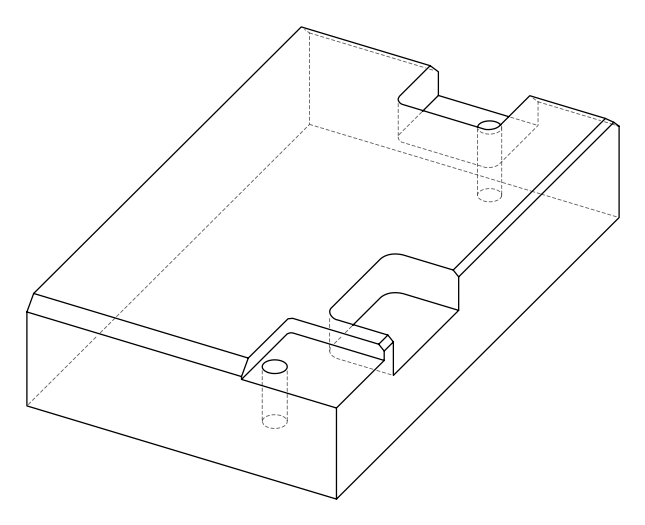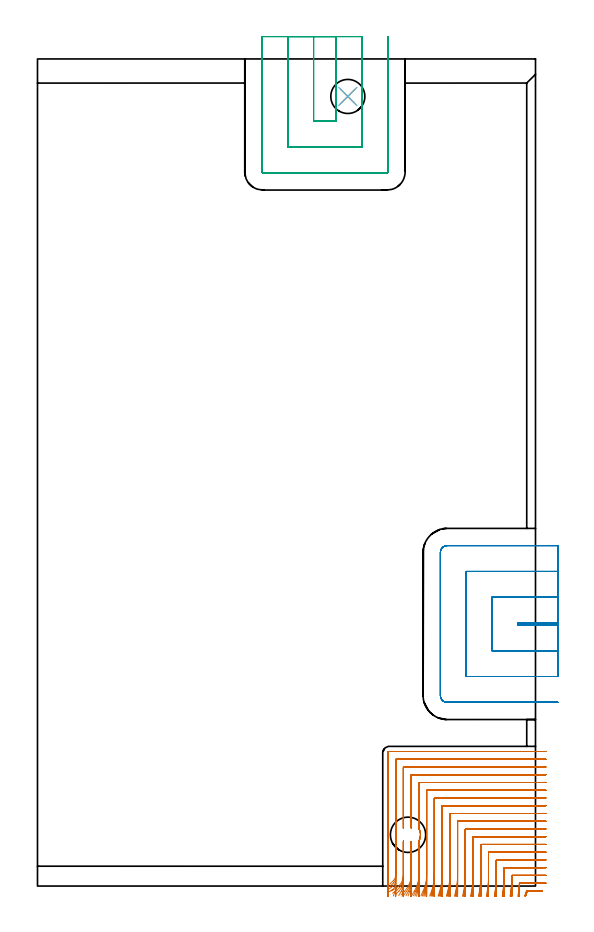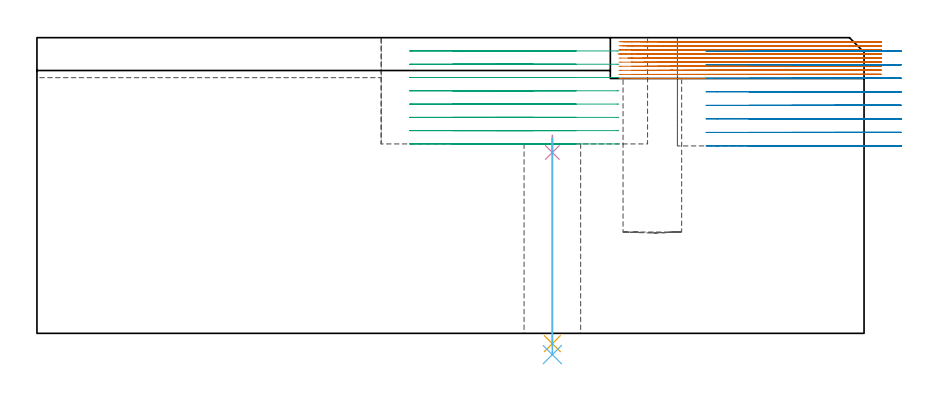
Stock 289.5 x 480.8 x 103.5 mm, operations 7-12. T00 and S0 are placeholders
(PLAN: 12 operations, 6 tool changes, 87.8 min)
(1 INDEXABLE_INSERT_DRILL_BLIND_HOLE_FROM_SOLID | STEP1POCKET | NXT0302_012 | 0.23 min | 22455 mm3)
(2 AREA_MILL | FG_CHAMFER_SURFACE | UGT0205_001 | 5.13 min | 12494 mm3)
(3 AREA_MILL_1 | FG_CHAMFER_SURFACE_1 | UGT0205_001 | 0.43 min | 291 mm3)
(4 AREA_MILL_2 | FG_CHAMFER_SURFACE_2 | UGT0205_001 | 3.3 min | 8119 mm3)
(5 AREA_MILL_3 | FG_CHAMFER_SURFACE_3 | UGT0205_001 | 8.2 min | 13692 mm3)
(6 AREA_MILL_4 | FG_CHAMFER_SURFACE_4 | UGT0205_001 | 4.37 min | 3432 mm3)
(7 MILL_CORNER_NOTCH_RECTANGULAR | CORNER_NOTCH_RECTANGULAR | UGT0201_124 | Follow Part, ap 1.5, ae 75% | 40.54 min | 97883 mm3)
(8 MILL_SLOT | SLOT_PARTIAL_RECTANGULAR | UGT0201_094 | Follow Part, ap 5, ae 75% | 13.61 min | 271771 mm3)
(9 MILL_SLOT_1 | SLOT_PARTIAL_RECTANGULAR_1 | UGT0201_094 | Follow Part, ap 5, ae 75% | 11.32 min | 261042 mm3)
(10 SPOT_DRILL | STEP1HOLE | NXT0321_9005460120000 | 0.06 min | 162 mm3)
(11 DRILL_THROUGH_HOLE_INTO_CENTER | STEP1HOLE | NXT0301_087 | 0.3 min | 6815 mm3)
(12 DRILL_TO_ENLARGE_THROUGH_HOLE | STEP1HOLE | UGT0301_264 | 0.31 min | 13416 mm3)
(TOOL NXT0302_012 | Index. Insert Drill 20.5mm [880-D2050L25-03] | D20.5 PA176 FL62 Z2)
(TOOL UGT0205_001 | Chamfer Mill 20 x 3 x 45 deg. | D20 FL50 Z2)
(TOOL UGT0201_124 | Carbide End Mill 6.0 | D6 FL15 Z4)
(TOOL UGT0201_094 | End mill 20 mm | D20 FL38 Z4)
(TOOL NXT0321_9005460120000 | NC Spot Drill, 142deg, 12mm, Carbide, Uncoated | D12 PA142 FL30 Z2)
(TOOL NXT0301_087 | Carbide Drill 11.6mm [860.1-1160-058A1-MM 2214] | D11.6 PA140 FL72 Z2)
(TOOL UGT0301_264 | Twist Drill 19.8 mm | D19.8 PA118 FL140 Z2)
(OP 7 MILL_CORNER_NOTCH_RECTANGULAR)
G17 G21 G94 G90
T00 M6
G54
G17 G0 G90 X293.577 Y-2.8 S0 M3
G43 Z113.5 H0
Z102.07
G94 G1 X290.577 F250.
X284.438
G3 X284.161 Y-3. R0.3
G1 X283.161 Y-5.829
G0 Z113.5
X295.5 Y1.732
Z102.07
G1 X292.5 Y1.704
G2 X291.765 Y1.7 R76.5 F500.
G1 X280.332
G3 X280.038 Y1.425 R0.3
G2 X279.621 Y-3. R76.5
G1 X279.253 Y-5.977 F250.
G0 Z113.5
X295.5 Y6.234
Z102.07
G1 X292.5 Y6.204
G2 X291.765 Y6.2 R72. F500.
G1 X275.993
G3 X275.698 Y5.907 R0.3
G2 X275.084 Y-3. R72.
G1 X274.693 Y-5.974 F250.
G0 Z113.5
X295.5 Y10.737
Z102.07
G1 X292.5 Y10.704
G2 X291.765 Y10.7 R67.5 F500.
G1 X271.495
G3 X271.2 Y10.405 R0.3
G1 Y6.395
G2 X270.543 Y-3. R67.5
G1 X270.126 Y-5.971 F250.
G0 Z113.5
X295.5 Y15.239
Z102.07
G1 X292.5 Y15.204
G2 X291.765 Y15.2 R63. F500.
G1 X266.995
G3 X266.7 Y14.905 R0.3
G1 Y6.395
G2 X265.996 Y-3. R63.
G1 X265.548 Y-5.966 F250.
G0 Z113.5
X295.5 Y19.742
Z102.07
G1 X292.5 Y19.705
G2 X291.765 Y19.7 R58.5 F500.
G1 X262.496
G3 X262.2 Y19.404 R0.3
G1 Y6.395
G2 X261.441 Y-3. R58.5
G1 X260.959 Y-5.961 F250.
G0 Z113.5
X295.5 Y24.246
Z102.07
G1 X292.5 Y24.205
G2 X291.765 Y24.2 R54. F500.
G1 X257.996
G3 X257.7 Y23.904 R0.3
G1 Y6.395
G2 X256.877 Y-3. R54.
G1 X256.355 Y-5.954 F250.
G0 Z113.5
X295.5 Y28.75
Z102.07
G1 X292.5 Y28.705
G2 X291.765 Y28.7 R49.5 F500.
G1 X253.496
G3 X253.2 Y28.404 R0.3
G1 Y6.395
G2 X252.3 Y-3. R49.5
G1 X251.731 Y-5.945 F250.
G0 Z113.5
X295.5 Y33.255
Z102.07
G1 X292.5 Y33.206
G2 X291.765 Y33.2 R45. F500.
G1 X248.996
G3 X248.7 Y32.904 R0.3
G1 Y6.395
G2 X247.708 Y-3. R45.
G1 X247.082 Y-5.934 F250.
G0 Z113.5
X295.5 Y37.761
Z102.07
G1 X292.5 Y37.707
G2 X291.765 Y37.7 R40.5 F500.
G1 X244.496
G3 X244.2 Y37.404 R0.3
G1 Y6.395
G2 X243.095 Y-3. R40.5
G1 X242.399 Y-5.918 F250.
G0 Z113.5
X295.499 Y42.269
Z102.07
G1 X292.5 Y42.208
G2 X291.765 Y42.2 R36. F500.
G1 X239.996
G3 X239.7 Y41.904 R0.3
G1 Y6.395
G2 X238.453 Y-3. R36.
G1 X237.67 Y-5.896 F250.
G0 Z113.5
X295.499 Y46.779
Z102.07
G1 X292.5 Y46.709
G2 X291.765 Y46.7 R31.5 F500.
G1 X235.497
G3 X235.2 Y46.403 R0.3
G1 Y6.395
G2 X233.766 Y-3. R31.5
G1 X232.872 Y-5.863 F250.
G0 Z113.5
X295.499 Y51.292
Z102.07
G1 X292.5 Y51.21
G2 X291.765 Y51.2 R27. F500.
G1 X230.997
G3 X230.7 Y50.903 R0.3
G1 Y6.395
G2 X229.013 Y-3. R27.
G1 X227.969 Y-5.813 F250.
G0 Z113.5
X295.498 Y55.81
Z102.07
G1 X292.5 Y55.712
G2 X291.765 Y55.7 R22.5 F500.
G1 X226.497
G3 X226.2 Y55.403 R0.3
G1 Y6.395
G2 X224.145 Y-3. R22.5
G1 X222.892 Y-5.726 F250.
G0 Z113.5
X295.497 Y60.338
Z102.07
G1 X292.5 Y60.215
G2 X291.765 Y60.2 R18. F500.
G1 X221.997
G3 X221.7 Y59.903 R0.3
G1 Y33.376
X221.828 Y33.147
X222.162 Y32.409
G2 X222.531 Y28.514 R7.267
X222.092 Y27.018 R7.267
G1 X221.736 Y26.279
X221.7 Y26.217
Y6.395
G2 X219.054 Y-3. R18.
G1 X217.488 Y-5.559 F250.
G0 Z113.5
X295.496 Y64.883
Z102.07
G1 X292.5 Y64.72
G2 X291.765 Y64.7 R13.5 F500.
G1 X217.497
G3 X217.2 Y64.403 R0.3
G1 Y36.816
Y33.816 F250.
G0 Z113.5
X295.49 Y69.475
Z102.07
G1 X292.5 Y69.23
G2 X291.765 Y69.2 R9. F500.
G1 X212.997
G3 X212.7 Y68.903 R0.3
G1 Y36.525
Y33.525 F250.
G0 Z113.5
X295.5 Y73.76
Z102.07
G1 X292.5
G2 X291.765 Y73.7 R4.5 F500.
G1 X208.497
G3 X208.2 Y73.403 R0.3
G1 Y30.564
Y27.564 F250.
G0 Z113.5
X217.2 Y25.779
Z102.07
G1 Y22.779
Y6.395 F500.
G2 X213.395 Y-3. R13.5
G1 X211.307 Y-5.154 F250.
G0 Z113.5
X212.7 Y26.079
Z102.07
G1 Y23.079
Y6.395 F500.
G2 X208.084 Y-1.466 R9.
G1 X205.464 Y-2.927 F250.
G0 Z113.5
X208.2 Y30.515
Z102.07
G1 Y29.015
Y6.395 F500.
G2 X206.926 Y3.257 R4.5
G1 X204.834 Y1.106 F250.
G0 Z113.5
X294.765 Y78.2
Z102.07
G1 X291.765
X204.4 F500.
G3 X203.7 Y77.5 R0.7
G1 Y6.395
Y3.395 F250.
G0 Z113.5
X293.577 Y-2.8
Z100.64
G1 X290.577
X284.594
G3 X284.316 Y-3. R0.3
G1 X283.317 Y-5.829
G0 Z113.5
X295.5 Y1.701
Z100.64
G1 X292.5 Y1.7
X284.594 F500.
X280.412
G3 X280.118 Y1.419 R0.3
G2 X279.785 Y-3. R76.5
G1 X279.472 Y-5.984 F250.
G0 Z113.5
X295.5 Y6.201
Z100.64
G1 X292.5 Y6.2
X280.412 F500.
X275.995
G3 X275.7 Y5.905 R0.3
G1 Y4.962
G2 X275.258 Y-3. R72.
G1 X274.927 Y-5.982 F250.
G0 Z113.5
X295.5 Y10.701
Z100.64
G1 X292.5 Y10.7
X275.995 F500.
X271.495
G3 X271.2 Y10.405 R0.3
G1 Y4.962
G2 X270.729 Y-3. R67.5
G1 X270.375 Y-5.979 F250.
G0 Z113.5
X295.5 Y15.201
Z100.64
G1 X292.5 Y15.2
X271.495 F500.
X266.995
G3 X266.7 Y14.905 R0.3
G1 Y4.962
G2 X266.195 Y-3. R63.
G1 X265.816 Y-5.976 F250.
G0 Z113.5
X295.5 Y19.702
Z100.64
G1 X292.5 Y19.7
X266.995 F500.
X262.496
G3 X262.2 Y19.404 R0.3
G1 Y4.962
G2 X261.656 Y-3. R58.5
G1 X261.247 Y-5.972 F250.
G0 Z113.5
X295.5 Y24.202
Z100.64
G1 X292.5 Y24.2
X262.496 F500.
X257.996
G3 X257.7 Y23.904 R0.3
G1 Y4.962
G2 X257.11 Y-3. R54.
G1 X256.668 Y-5.967 F250.
G0 Z113.5
X295.5 Y28.702
Z100.64
G1 X292.5 Y28.7
X257.996 F500.
X253.496
G3 X253.2 Y28.404 R0.3
G1 Y4.962
G2 X252.556 Y-3. R49.5
G1 X252.073 Y-5.961 F250.
G0 Z113.5
X295.5 Y33.202
Z100.64
G1 X292.5 Y33.2
X253.496 F500.
X248.996
G3 X248.7 Y32.904 R0.3
G1 Y4.962
G2 X247.99 Y-3. R45.
G1 X247.459 Y-5.953 F250.
G0 Z113.5
X295.5 Y37.702
Z100.64
G1 X292.5 Y37.7
X248.996 F500.
X244.496
G3 X244.2 Y37.404 R0.3
G1 Y4.962
G2 X243.41 Y-3. R40.5
G1 X242.82 Y-5.941 F250.
G0 Z113.5
X295.5 Y42.202
Z100.64
G1 X292.5 Y42.2
X244.496 F500.
X239.996
G3 X239.7 Y41.904 R0.3
G1 Y4.962
G2 X238.809 Y-3. R36.
G1 X238.145 Y-5.926 F250.
G0 Z113.5
X295.5 Y46.703
Z100.64
G1 X292.5 Y46.7
X239.996 F500.
X235.496
G3 X235.2 Y46.404 R0.3
G1 Y4.962
G2 X234.177 Y-3. R31.5
G1 X233.419 Y-5.903 F250.
G0 Z113.5
X295.5 Y51.203
Z100.64
G1 X292.5 Y51.2
X235.496 F500.
X230.997
G3 X230.7 Y50.903 R0.3
G1 Y4.962
G2 X229.499 Y-3. R27.
G1 X228.615 Y-5.867 F250.
G0 Z113.5
X295.5 Y55.704
Z100.64
G1 X292.5 Y55.7
X230.997 F500.
X226.497
G3 X226.2 Y55.403 R0.3
G1 Y4.962
G2 X224.744 Y-3. R22.5
G1 X223.683 Y-5.806 F250.
G0 Z113.5
X295.5 Y60.205
Z100.64
G1 X292.5 Y60.2
X226.497 F500.
X221.997
G3 X221.7 Y59.903 R0.3
G1 Y33.376
X221.828 Y33.147
X222.162 Y32.409
G2 X222.092 Y27.018 R7.267
G1 X221.736 Y26.279
X221.7 Y26.217
Y4.962
G2 X219.843 Y-3. R18.
G1 X218.516 Y-5.691 F250.
G0 Z113.5
X295.5 Y64.707
Z100.64
G1 X292.5 Y64.7
X221.997 F500.
X217.497
G3 X217.2 Y64.403 R0.3
G1 Y36.816
Y33.816 F250.
G0 Z113.5
X295.5 Y69.21
Z100.64
G1 X292.5 Y69.2
X217.497 F500.
X212.997
G3 X212.7 Y68.903 R0.3
G1 Y36.525
Y33.525 F250.
G0 Z113.5
X295.5 Y73.72
Z100.64
G1 X292.5 Y73.7
X212.997 F500.
X208.497
G3 X208.2 Y73.403 R0.3
G1 Y30.564
Y27.564 F250.
G0 Z113.5
X217.2 Y25.779
Z100.64
G1 Y22.779
Y4.962 F500.
G2 X214.602 Y-3. R13.5
G1 X212.833 Y-5.423 F250.
G0 Z113.5
X212.7 Y26.079
Z100.64
G1 Y23.079
Y4.962 F500.
G2 X208.855 Y-2.416 R9.
G1 X206.396 Y-4.134 F250.
G0 Z113.5
X208.2 Y30.515
Z100.64
G1 Y29.015
Y4.962 F500.
G2 X206.921 Y1.819 R4.5
G1 X204.826 Y-0.328 F250.
G0 Z113.5
X295.47 Y78.2
Z100.64
G1 X292.47
X204.4 F500.
G3 X203.7 Y77.5 R0.7
G1 Y4.962
Y1.962 F250.
G0 Z113.5
X293.577 Y-2.8
Z99.21
G1 X290.577
X284.739
G3 X284.461 Y-3. R0.3
G1 X283.462 Y-5.829
G0 Z113.5
X295.5 Y1.7
Z99.21
G1 X292.5
X280.47 F500.
G3 X280.176 Y1.413 R0.3
G2 X279.937 Y-3. R76.5
G1 X279.688 Y-5.99 F250.
G0 Z113.5
X295.5 Y6.2
Z99.21
G1 X292.5
X275.995 F500.
G3 X275.7 Y5.905 R0.3
G1 Y3.343
G2 X275.42 Y-3. R72.
G1 X275.156 Y-5.988 F250.
G0 Z113.5
X295.5 Y10.7
Z99.21
G1 X292.5
X271.495 F500.
G3 X271.2 Y10.405 R0.3
G1 Y3.343
G2 X270.901 Y-3. R67.5
G1 X270.619 Y-5.987 F250.
G0 Z113.5
X295.5 Y15.2
Z99.21
G1 X292.5
X266.995 F500.
G3 X266.7 Y14.905 R0.3
G1 Y3.343
G2 X266.38 Y-3. R63.
G1 X266.078 Y-5.985 F250.
G0 Z113.5
X295.5 Y19.7
Z99.21
G1 X292.5
X262.496 F500.
G3 X262.2 Y19.404 R0.3
G1 Y3.343
G2 X261.855 Y-3. R58.5
G1 X261.53 Y-5.982 F250.
G0 Z113.5
X295.5 Y24.2
Z99.21
G1 X292.5
X257.996 F500.
G3 X257.7 Y23.904 R0.3
G1 Y3.343
G2 X257.326 Y-3. R54.
G1 X256.974 Y-5.979 F250.
G0 Z113.5
X295.5 Y28.7
Z99.21
G1 X292.5
X253.496 F500.
G3 X253.2 Y28.404 R0.3
G1 Y3.343
G2 X252.792 Y-3. R49.5
G1 X252.407 Y-5.975 F250.
G0 Z113.5
X295.5 Y33.2
Z99.21
G1 X292.5
X248.996 F500.
G3 X248.7 Y32.904 R0.3
G1 Y3.343
G2 X248.251 Y-3. R45.
G1 X247.828 Y-5.97 F250.
G0 Z113.5
X295.5 Y37.7
Z99.21
G1 X292.5
X244.496 F500.
G3 X244.2 Y37.404 R0.3
G1 Y3.343
G2 X243.7 Y-3. R40.5
G1 X243.23 Y-5.963 F250.
G0 Z113.5
X295.5 Y42.2
Z99.21
G1 X292.5
X239.996 F500.
G3 X239.7 Y41.904 R0.3
G1 Y3.343
G2 X239.137 Y-3. R36.
G1 X238.608 Y-5.953 F250.
G0 Z113.5
X295.5 Y46.7
Z99.21
G1 X292.5
X235.497 F500.
G3 X235.2 Y46.403 R0.3
G1 Y3.343
G2 X234.555 Y-3. R31.5
G1 X233.951 Y-5.939 F250.
G0 Z113.5
X295.5 Y51.2
Z99.21
G1 X292.5
X230.997 F500.
G3 X230.7 Y50.903 R0.3
G1 Y3.343
G2 X229.944 Y-3. R27.
G1 X229.24 Y-5.916 F250.
G0 Z113.5
X295.5 Y55.7
Z99.21
G1 X292.5
X226.497 F500.
G3 X226.2 Y55.403 R0.3
G1 Y3.343
G2 X225.287 Y-3. R22.5
G1 X224.442 Y-5.878 F250.
G0 Z113.5
X295.5 Y60.2
Z99.21
G1 X292.5
X221.997 F500.
G3 X221.7 Y59.903 R0.3
G1 Y33.376
X221.828 Y33.147
X222.162 Y32.409
G2 X222.092 Y27.018 R7.267
G1 X221.736 Y26.279
X221.7 Y26.217
Y3.343
G2 X220.545 Y-3. R18.
G1 X219.488 Y-5.808 F250.
G0 Z113.5
X295.5 Y64.7
Z99.21
G1 X292.5
X217.497 F500.
G3 X217.2 Y64.403 R0.3
G1 Y36.816
Y33.816 F250.
G0 Z113.5
X295.5 Y69.2
Z99.21
G1 X292.5
X212.997 F500.
G3 X212.7 Y68.903 R0.3
G1 Y36.525
Y33.525 F250.
G0 Z113.5
X295.5 Y73.7
Z99.21
G1 X292.5
X208.497 F500.
G3 X208.2 Y73.403 R0.3
G1 Y30.564
Y27.564 F250.
G0 Z113.5
X217.2 Y25.779
Z99.21
G1 Y22.779
Y3.343 F500.
G2 X215.617 Y-3. R13.5
G1 X214.207 Y-5.648 F250.
G0 Z113.5
X212.7 Y26.079
Z99.21
G1 Y23.079
Y3.343 F500.
G2 X210.085 Y-3. R9.
G1 X207.97 Y-5.128 F250.
G0 Z113.5
X208.2 Y30.515
Z99.21
G1 Y29.015
Y3.343 F500.
G2 X206.28 Y-0.344 R4.5
G1 X203.821 Y-2.064 F250.
G0 Z113.5
X295.5 Y78.2
Z99.21
G1 X292.5
X204.4 F500.
G3 X203.7 Y77.5 R0.7
G1 Y3.343
Y0.343 F250.
G0 Z113.5
X293.577 Y-2.8
Z97.78
G1 X290.577
X284.863
G3 X284.585 Y-3. R0.3
G1 X283.586 Y-5.829
G0 Z113.5
X295.5 Y1.7
Z97.78
G1 X292.5
X280.495 F500.
G3 X280.2 Y1.406 R0.3
G2 X280.066 Y-3. R76.5
G1 X279.888 Y-5.995 F250.
G0 Z113.5
X295.5 Y6.2
Z97.78
G1 X292.5
X275.995 F500.
G3 X275.7 Y5.905 R0.3
G1 Y1.532
G2 X275.557 Y-3. R72.
G1 X275.368 Y-5.994 F250.
G0 Z113.5
X295.5 Y10.7
Z97.78
G1 X292.5
X271.495 F500.
G3 X271.2 Y10.405 R0.3
G1 Y1.532
G2 X271.048 Y-3. R67.5
G1 X270.846 Y-5.993 F250.
G0 Z113.5
X295.5 Y15.2
Z97.78
G1 X292.5
X266.995 F500.
G3 X266.7 Y14.905 R0.3
G1 Y1.532
G2 X266.537 Y-3. R63.
G1 X266.321 Y-5.992 F250.
G0 Z113.5
X295.5 Y19.7
Z97.78
G1 X292.5
X262.496 F500.
G3 X262.2 Y19.404 R0.3
G1 Y1.532
G2 X262.024 Y-3. R58.5
G1 X261.792 Y-5.991 F250.
G0 Z113.5
X295.5 Y24.2
Z97.78
G1 X292.5
X257.996 F500.
G3 X257.7 Y23.904 R0.3
G1 Y1.532
G2 X257.51 Y-3. R54.
G1 X257.258 Y-5.989 F250.
G0 Z113.5
X295.5 Y28.7
Z97.78
G1 X292.5
X253.496 F500.
G3 X253.2 Y28.404 R0.3
G1 Y1.532
G2 X252.992 Y-3. R49.5
G1 X252.717 Y-5.987 F250.
G0 Z113.5
X295.5 Y33.2
Z97.78
G1 X292.5
X248.996 F500.
G3 X248.7 Y32.904 R0.3
G1 Y1.532
G2 X248.471 Y-3. R45.
G1 X248.169 Y-5.985 F250.
G0 Z113.5
X295.5 Y37.7
Z97.78
G1 X292.5
X244.496 F500.
G3 X244.2 Y37.404 R0.3
G1 Y1.532
G2 X243.946 Y-3. R40.5
G1 X243.61 Y-5.981 F250.
G0 Z113.5
X295.5 Y42.2
Z97.78
G1 X292.5
X239.996 F500.
G3 X239.7 Y41.904 R0.3
G1 Y1.532
G2 X239.414 Y-3. R36.
G1 X239.036 Y-5.976 F250.
G0 Z113.5
X295.5 Y46.7
Z97.78
G1 X292.5
X235.496 F500.
G3 X235.2 Y46.404 R0.3
G1 Y1.532
G2 X234.872 Y-3. R31.5
G1 X234.441 Y-5.969 F250.
G0 Z113.5
X295.5 Y51.2
Z97.78
G1 X292.5
X230.997 F500.
G3 X230.7 Y50.903 R0.3
G1 Y1.532
G2 X230.317 Y-3. R27.
G1 X229.813 Y-5.957 F250.
G0 Z113.5
X295.5 Y55.7
Z97.78
G1 X292.5
X226.497 F500.
G3 X226.2 Y55.403 R0.3
G1 Y1.532
G2 X225.739 Y-3. R22.5
G1 X225.135 Y-5.939 F250.
G0 Z113.5
X295.5 Y60.2
Z97.78
G1 X292.5
X221.997 F500.
G3 X221.7 Y59.903 R0.3
G1 Y33.376
X221.828 Y33.147
X222.162 Y32.409
G2 X222.092 Y27.018 R7.267
G1 X221.736 Y26.279
X221.7 Y26.217
Y1.532
G2 X221.12 Y-3. R18.
G1 X220.365 Y-5.903 F250.
G0 Z113.5
X295.5 Y64.7
Z97.78
G1 X292.5
X217.497 F500.
G3 X217.2 Y64.403 R0.3
G1 Y36.816
Y33.816 F250.
G0 Z113.5
X295.5 Y69.2
Z97.78
G1 X292.5
X212.997 F500.
G3 X212.7 Y68.903 R0.3
G1 Y36.525
Y33.525 F250.
G0 Z113.5
X295.5 Y73.7
Z97.78
G1 X292.5
X208.497 F500.
G3 X208.2 Y73.403 R0.3
G1 Y30.564
Y27.564 F250.
G0 Z113.5
X217.2 Y25.779
Z97.78
G1 Y22.779
Y1.532 F500.
G2 X216.417 Y-3. R13.5
G1 X215.41 Y-5.826 F250.
G0 Z113.5
X212.7 Y26.079
Z97.78
G1 Y23.079
Y1.532 F500.
G2 X211.476 Y-3. R9.
G1 X209.965 Y-5.592 F250.
G0 Z113.5
X208.2 Y30.515
Z97.78
G1 Y29.015
Y1.532 F500.
G2 X205.96 Y-2.36 R4.5
G1 X203.365 Y-3.866 F250.
G0 Z113.5
X295.5 Y78.2
Z97.78
G1 X292.5
X204.4 F500.
G3 X203.7 Y77.5 R0.7
G1 Y1.532
Y-1.468 F250.
G0 Z113.5
X293.577 Y-2.8
Z96.35
G1 X290.577
X284.977
G3 X284.699 Y-3. R0.3
G1 X283.7 Y-5.829
G0 Z113.5
X295.5 Y1.7
Z96.35
G1 X292.5
X280.495 F500.
G3 X280.2 Y1.405 R0.3
G1 Y-1.398
G2 X280.183 Y-3. R76.5
G1 X280.12 Y-5.999 F250.
G0 Z113.5
X295.5 Y6.2
Z96.35
G1 X292.5
X275.995 F500.
G3 X275.7 Y5.905 R0.3
G1 Y-1.398
G2 X275.682 Y-3. R72.
G1 X275.615 Y-5.999 F250.
G0 Z113.5
X295.5 Y10.7
Z96.35
G1 X292.5
X271.495 F500.
G3 X271.2 Y10.405 R0.3
G1 Y-1.398
G2 X271.181 Y-3. R67.5
G1 X271.11 Y-5.999 F250.
G0 Z113.5
X295.5 Y15.2
Z96.35
G1 X292.5
X266.995 F500.
G3 X266.7 Y14.905 R0.3
G1 Y-1.398
G2 X266.68 Y-3. R63.
G1 X266.603 Y-5.999 F250.
G0 Z113.5
X295.5 Y19.7
Z96.35
G1 X292.5
X262.496 F500.
G3 X262.2 Y19.404 R0.3
G1 Y-1.398
G2 X262.178 Y-3. R58.5
G1 X262.096 Y-5.999 F250.
G0 Z113.5
X295.5 Y24.2
Z96.35
G1 X292.5
X257.996 F500.
G3 X257.7 Y23.904 R0.3
G1 Y-1.398
G2 X257.676 Y-3. R54.
G1 X257.587 Y-5.999 F250.
G0 Z113.5
X295.5 Y28.7
Z96.35
G1 X292.5
X253.496 F500.
G3 X253.2 Y28.404 R0.3
G1 Y-1.398
G2 X253.174 Y-3. R49.5
G1 X253.077 Y-5.998 F250.
G0 Z113.5
X295.5 Y33.2
Z96.35
G1 X292.5
X248.996 F500.
G3 X248.7 Y32.904 R0.3
G1 Y-1.398
G2 X248.671 Y-3. R45.
G1 X248.565 Y-5.998 F250.
G0 Z113.5
X295.5 Y37.7
Z96.35
G1 X292.5
X244.496 F500.
G3 X244.2 Y37.404 R0.3
G1 Y-1.398
G2 X244.168 Y-3. R40.5
G1 X244.05 Y-5.998 F250.
G0 Z113.5
X295.5 Y42.2
Z96.35
G1 X292.5
X239.996 F500.
G3 X239.7 Y41.904 R0.3
G1 Y-1.398
G2 X239.664 Y-3. R36.
G1 X239.531 Y-5.997 F250.
G0 Z113.5
X295.5 Y46.7
Z96.35
G1 X292.5
X235.496 F500.
G3 X235.2 Y46.404 R0.3
G1 Y-1.398
G2 X235.159 Y-3. R31.5
G1 X235.007 Y-5.996 F250.
G0 Z113.5
X295.5 Y51.2
Z96.35
G1 X292.5
X230.997 F500.
G3 X230.7 Y50.903 R0.3
G1 Y-1.398
G2 X230.652 Y-3. R27.
G1 X230.474 Y-5.995 F250.
G0 Z113.5
X295.5 Y55.7
Z96.35
G1 X292.5
X226.497 F500.
G3 X226.2 Y55.403 R0.3
G1 Y-1.398
G2 X226.143 Y-3. R22.5
G1 X225.929 Y-5.992 F250.
G0 Z113.5
X295.5 Y60.2
Z96.35
G1 X292.5
X221.997 F500.
G3 X221.7 Y59.903 R0.3
G1 Y33.376
X221.828 Y33.147
X222.162 Y32.409
G2 X222.092 Y27.018 R7.267
G1 X221.736 Y26.279
X221.7 Y26.217
Y-1.398
G2 X221.629 Y-3. R18.
G1 X221.361 Y-5.988 F250.
G0 Z113.5
X295.5 Y64.7
Z96.35
G1 X292.5
X217.497 F500.
G3 X217.2 Y64.403 R0.3
G1 Y36.816
Y33.816 F250.
G0 Z113.5
X295.5 Y69.2
Z96.35
G1 X292.5
X212.997 F500.
G3 X212.7 Y68.903 R0.3
G1 Y36.525
Y33.525 F250.
G0 Z113.5
X295.5 Y73.7
Z96.35
G1 X292.5
X208.497 F500.
G3 X208.2 Y73.403 R0.3
G1 Y30.564
Y27.564 F250.
G0 Z113.5
X217.2 Y25.779
Z96.35
G1 Y22.779
Y-1.398 F500.
G2 X217.105 Y-3. R13.5
G1 X216.748 Y-5.979 F250.
G0 Z113.5
X212.7 Y26.079
Z96.35
G1 Y23.079
Y-1.398 F500.
G2 X212.556 Y-3. R9.
G1 X212.022 Y-5.952 F250.
G0 Z113.5
X208.2 Y30.515
Z96.35
G1 Y29.015
Y-1.398 F500.
G2 X207.905 Y-3. R4.5
G1 X206.837 Y-5.803 F250.
G0 Z113.5
X295.5 Y78.2
Z96.35
G1 X292.5
X204.4 F500.
G3 X203.7 Y77.5 R0.7
G1 Y-1.398
Y-4.398 F250.
G0 Z113.5
X293.577 Y-2.8
Z94.92
G1 X290.577
X284.994
G3 X284.716 Y-3. R0.3
G1 X283.717 Y-5.829
G0 Z113.5
X295.5 Y1.7
Z94.92
G1 X292.5
X280.495 F500.
G3 X280.2 Y1.405 R0.3
G1 Y-2.741
Y-3.
X280.189 Y-6. F250.
G0 Z113.5
X295.5 Y6.2
Z94.92
G1 X292.5
X275.995 F500.
G3 X275.7 Y5.905 R0.3
G1 Y-2.741
Y-3.
X275.689 Y-6. F250.
G0 Z113.5
X295.5 Y10.7
Z94.92
G1 X292.5
X271.495 F500.
G3 X271.2 Y10.405 R0.3
G1 Y-2.741
Y-3.
X271.188 Y-6. F250.
G0 Z113.5
X295.5 Y15.2
Z94.92
G1 X292.5
X266.995 F500.
G3 X266.7 Y14.905 R0.3
G1 Y-2.741
X266.699 Y-3.
X266.687 Y-6. F250.
G0 Z113.5
X295.5 Y19.7
Z94.92
G1 X292.5
X262.496 F500.
G3 X262.2 Y19.404 R0.3
G1 Y-2.741
X262.199 Y-3.
X262.186 Y-6. F250.
G0 Z113.5
X295.5 Y24.2
Z94.92
G1 X292.5
X257.996 F500.
G3 X257.7 Y23.904 R0.3
G1 Y-2.741
X257.699 Y-3.
X257.685 Y-6. F250.
G0 Z113.5
X295.5 Y28.7
Z94.92
G1 X292.5
X253.496 F500.
G3 X253.2 Y28.404 R0.3
G1 Y-2.741
X253.199 Y-3.
X253.184 Y-6. F250.
G0 Z113.5
X295.5 Y33.2
Z94.92
G1 X292.5
X248.996 F500.
G3 X248.7 Y32.904 R0.3
G1 Y-2.741
X248.699 Y-3.
X248.682 Y-6. F250.
G0 Z113.5
X295.5 Y37.7
Z94.92
G1 X292.5
X244.496 F500.
G3 X244.2 Y37.404 R0.3
G1 Y-2.741
X244.199 Y-3.
X244.18 Y-6. F250.
G0 Z113.5
X295.5 Y42.2
Z94.92
G1 X292.5
X239.996 F500.
G3 X239.7 Y41.904 R0.3
G1 Y-2.741
X239.699 Y-3.
X239.677 Y-6. F250.
G0 Z113.5
X295.5 Y46.7
Z94.92
G1 X292.5
X235.497 F500.
G3 X235.2 Y46.403 R0.3
G1 Y-2.741
G2 X235.199 Y-3. R31.5
G1 X235.174 Y-6. F250.
G0 Z113.5
X295.5 Y51.2
Z94.92
G1 X292.5
X230.997 F500.
G3 X230.7 Y50.903 R0.3
G1 Y-2.741
G2 X230.699 Y-3. R27.
G1 X230.67 Y-6. F250.
G0 Z113.5
X295.5 Y55.7
Z94.92
G1 X292.5
X226.497 F500.
G3 X226.2 Y55.403 R0.3
G1 Y-2.741
G2 X226.199 Y-3. R22.5
G1 X226.164 Y-6. F250.
G0 Z113.5
X295.5 Y60.2
Z94.92
G1 X292.5
X221.997 F500.
G3 X221.7 Y59.903 R0.3
G1 Y33.376
X221.828 Y33.147
X222.162 Y32.409
G2 X222.092 Y27.018 R7.267
G1 X221.736 Y26.279
X221.7 Y26.217
Y-2.741
G2 X221.698 Y-3. R18.
G1 X221.655 Y-6. F250.
G0 Z113.5
X295.5 Y64.7
Z94.92
G1 X292.5
X217.497 F500.
G3 X217.2 Y64.403 R0.3
G1 Y36.816
Y33.816 F250.
G0 Z113.5
X295.5 Y69.2
Z94.92
G1 X292.5
X212.997 F500.
G3 X212.7 Y68.903 R0.3
G1 Y36.522
Y33.522 F250.
G0 Z113.5
X295.5 Y73.7
Z94.92
G1 X292.5
X208.497 F500.
G3 X208.2 Y73.403 R0.3
G1 Y30.564
Y27.564 F250.
G0 Z113.5
X217.2 Y25.779
Z94.92
G1 Y22.779
Y-2.741 F500.
G2 X217.198 Y-3. R13.5
G1 X217.14 Y-5.999 F250.
G0 Z113.5
X212.7 Y26.079
Z94.92
G1 Y23.079
Y-2.741 F500.
G2 X212.696 Y-3. R9.
G1 X212.61 Y-5.999 F250.
G0 Z113.5
X208.2 Y30.515
Z94.92
G1 Y29.015
Y-2.741 F500.
G2 X208.193 Y-3. R4.5
G1 X208.02 Y-5.995 F250.
G0 Z113.5
X295.5 Y78.2
Z94.92
G1 X292.5
X204.4 F500.
G3 X203.7 Y77.5 R0.7
G1 Y-2.741
Y-5.741 F250.
G0 Z113.5
X293.577 Y-2.8
Z93.49
G1 X290.577
X284.995
G3 X284.717 Y-3. R0.3
G1 X283.718 Y-5.829
G0 Z113.5
X295.5 Y1.7
Z93.49
G1 X292.5
X280.495 F500.
G3 X280.2 Y1.405 R0.3
G1 Y-3.
Y-6. F250.
G0 Z113.5
X295.5 Y6.2
Z93.49
G1 X292.5
X275.995 F500.
G3 X275.7 Y5.905 R0.3
G1 Y-3.
Y-6. F250.
G0 Z113.5
X295.5 Y10.7
Z93.49
G1 X292.5
X271.495 F500.
G3 X271.2 Y10.405 R0.3
G1 Y-3.
Y-6. F250.
G0 Z113.5
X295.5 Y15.2
Z93.49
G1 X292.5
X266.995 F500.
G3 X266.7 Y14.905 R0.3
G1 Y-3.
Y-6. F250.
G0 Z113.5
X295.5 Y19.7
Z93.49
G1 X292.5
X262.496 F500.
G3 X262.2 Y19.404 R0.3
G1 Y-3.
Y-6. F250.
G0 Z113.5
X295.5 Y24.2
Z93.49
G1 X292.5
X257.996 F500.
G3 X257.7 Y23.904 R0.3
G1 Y-3.
Y-6. F250.
G0 Z113.5
X295.5 Y28.7
Z93.49
G1 X292.5
X253.496 F500.
G3 X253.2 Y28.404 R0.3
G1 Y-3.
Y-6. F250.
G0 Z113.5
X295.5 Y33.2
Z93.49
G1 X292.5
X248.996 F500.
G3 X248.7 Y32.904 R0.3
G1 Y-3.
Y-6. F250.
G0 Z113.5
X295.5 Y37.7
Z93.49
G1 X292.5
X244.496 F500.
G3 X244.2 Y37.404 R0.3
G1 Y-3.
Y-6. F250.
G0 Z113.5
X295.5 Y42.2
Z93.49
G1 X292.5
X239.996 F500.
G3 X239.7 Y41.904 R0.3
G1 Y-3.
Y-6. F250.
G0 Z113.5
X295.5 Y46.7
Z93.49
G1 X292.5
X235.496 F500.
G3 X235.2 Y46.404 R0.3
G1 Y-3.
Y-6. F250.
G0 Z113.5
X295.5 Y51.2
Z93.49
G1 X292.5
X230.997 F500.
G3 X230.7 Y50.903 R0.3
G1 Y-3.
Y-6. F250.
G0 Z113.5
X295.5 Y55.7
Z93.49
G1 X292.5
X226.497 F500.
G3 X226.2 Y55.403 R0.3
G1 Y-3.
Y-6. F250.
G0 Z113.5
X295.5 Y60.2
Z93.49
G1 X292.5
X221.997 F500.
G3 X221.7 Y59.903 R0.3
G1 Y33.376
X221.828 Y33.147
X222.162 Y32.409
G2 X222.533 Y31.08 R7.271
X222.5 Y28.354 R7.267
G1 X222.327 Y27.671
X222.274 Y27.506
X222.092 Y27.018
X221.736 Y26.279
X221.7 Y26.217
Y-3.
Y-6. F250.
G0 Z113.5
X295.5 Y64.7
Z93.49
G1 X292.5
X217.497 F500.
G3 X217.2 Y64.403 R0.3
G1 Y36.816
Y33.816 F250.
G0 Z113.5
X295.5 Y69.2
Z93.49
G1 X292.5
X212.997 F500.
G3 X212.7 Y68.903 R0.3
G1 Y36.522
Y33.522 F250.
G0 Z113.5
X295.5 Y73.7
Z93.49
G1 X292.5
X208.497 F500.
G3 X208.2 Y73.403 R0.3
G1 Y30.564
Y27.564 F250.
G0 Z113.5
X217.2 Y25.779
Z93.49
G1 Y22.779
Y-3. F500.
Y-6. F250.
G0 Z113.5
X212.7 Y26.079
Z93.49
G1 Y23.079
Y-3. F500.
Y-6. F250.
G0 Z113.5
X208.2 Y30.515
Z93.49
G1 Y29.015
Y-3. F500.
Y-6. F250.
G0 Z113.5
X295.5 Y78.2
Z93.49
G1 X292.5
X204.4 F500.
G3 X203.7 Y77.5 R0.7
G1 Y-3.
Y-6. F250.
G0 Z113.5
X293.577 Y-2.8
Z92.06
G1 X290.577
X284.995
G3 X284.717 Y-3. R0.3
G1 X283.718 Y-5.829
G0 Z113.5
X295.5 Y1.7
Z92.06
G1 X292.5
X280.495 F500.
G3 X280.2 Y1.405 R0.3
G1 Y-3.
Y-6. F250.
G0 Z113.5
X295.5 Y6.2
Z92.06
G1 X292.5
X275.995 F500.
G3 X275.7 Y5.905 R0.3
G1 Y-3.
Y-6. F250.
G0 Z113.5
X295.5 Y10.7
Z92.06
G1 X292.5
X271.495 F500.
G3 X271.2 Y10.405 R0.3
G1 Y-3.
Y-6. F250.
G0 Z113.5
X295.5 Y15.2
Z92.06
G1 X292.5
X266.995 F500.
G3 X266.7 Y14.905 R0.3
G1 Y-3.
Y-6. F250.
G0 Z113.5
X295.5 Y19.7
Z92.06
G1 X292.5
X262.496 F500.
G3 X262.2 Y19.404 R0.3
G1 Y-3.
Y-6. F250.
G0 Z113.5
X295.5 Y24.2
Z92.06
G1 X292.5
X257.996 F500.
G3 X257.7 Y23.904 R0.3
G1 Y-3.
Y-6. F250.
G0 Z113.5
X295.5 Y28.7
Z92.06
G1 X292.5
X253.496 F500.
G3 X253.2 Y28.404 R0.3
G1 Y-3.
Y-6. F250.
G0 Z113.5
X295.5 Y33.2
Z92.06
G1 X292.5
X248.996 F500.
G3 X248.7 Y32.904 R0.3
G1 Y-3.
Y-6. F250.
G0 Z113.5
X295.5 Y37.7
Z92.06
G1 X292.5
X244.496 F500.
G3 X244.2 Y37.404 R0.3
G1 Y-3.
Y-6. F250.
G0 Z113.5
X295.5 Y42.2
Z92.06
G1 X292.5
X239.996 F500.
G3 X239.7 Y41.904 R0.3
G1 Y-3.
Y-6. F250.
G0 Z113.5
X295.5 Y46.7
Z92.06
G1 X292.5
X235.496 F500.
G3 X235.2 Y46.404 R0.3
G1 Y-3.
Y-6. F250.
G0 Z113.5
X295.5 Y51.2
Z92.06
G1 X292.5
X230.997 F500.
G3 X230.7 Y50.903 R0.3
G1 Y-3.
Y-6. F250.
G0 Z113.5
X295.5 Y55.7
Z92.06
G1 X292.5
X226.497 F500.
G3 X226.2 Y55.403 R0.3
G1 Y-3.
Y-6. F250.
G0 Z113.5
X295.5 Y60.2
Z92.06
G1 X292.5
X221.997 F500.
G3 X221.7 Y59.903 R0.3
G1 Y33.376
X221.828 Y33.147
X222.162 Y32.409
G2 X222.532 Y31.081 R7.271
X222.5 Y28.354 R7.267
G1 X222.327 Y27.671
X222.274 Y27.506
X222.092 Y27.018
X221.736 Y26.279
X221.7 Y26.217
Y-3.
Y-6. F250.
G0 Z113.5
X295.5 Y64.7
Z92.06
G1 X292.5
X217.497 F500.
G3 X217.2 Y64.403 R0.3
G1 Y36.816
Y33.816 F250.
G0 Z113.5
X295.5 Y69.2
Z92.06
G1 X292.5
X212.997 F500.
G3 X212.7 Y68.903 R0.3
G1 Y36.525
Y33.525 F250.
G0 Z113.5
X295.5 Y73.7
Z92.06
G1 X292.5
X208.497 F500.
G3 X208.2 Y73.403 R0.3
G1 Y30.565
Y27.565 F250.
G0 Z113.5
X217.2 Y25.779
Z92.06
G1 Y22.779
Y-3. F500.
Y-6. F250.
G0 Z113.5
X212.7 Y26.079
Z92.06
G1 Y23.079
Y-3. F500.
Y-6. F250.
G0 Z113.5
X208.2 Y30.514
Z92.06
G1 Y29.014
Y-3. F500.
Y-6. F250.
G0 Z113.5
X295.5 Y78.2
Z92.06
G1 X292.5
X204.4 F500.
G3 X203.7 Y77.5 R0.7
G1 Y-3.
Y-6. F250.
G0 Z113.5
X293.577 Y-2.8
Z90.63
G1 X290.577
X284.995
G3 X284.717 Y-3. R0.3
G1 X283.718 Y-5.829
G0 Z113.5
X295.5 Y1.7
Z90.63
G1 X292.5
X280.495 F500.
G3 X280.2 Y1.405 R0.3
G1 Y-3.
Y-6. F250.
G0 Z113.5
X295.5 Y6.2
Z90.63
G1 X292.5
X275.995 F500.
G3 X275.7 Y5.905 R0.3
G1 Y-3.
Y-6. F250.
G0 Z113.5
X295.5 Y10.7
Z90.63
G1 X292.5
X271.495 F500.
G3 X271.2 Y10.405 R0.3
G1 Y-3.
Y-6. F250.
G0 Z113.5
X295.5 Y15.2
Z90.63
G1 X292.5
X266.995 F500.
G3 X266.7 Y14.905 R0.3
G1 Y-3.
Y-6. F250.
G0 Z113.5
X295.5 Y19.7
Z90.63
G1 X292.5
X262.496 F500.
G3 X262.2 Y19.404 R0.3
G1 Y-3.
Y-6. F250.
G0 Z113.5
X295.5 Y24.2
Z90.63
G1 X292.5
X257.996 F500.
G3 X257.7 Y23.904 R0.3
G1 Y-3.
Y-6. F250.
G0 Z113.5
X295.5 Y28.7
Z90.63
G1 X292.5
X253.496 F500.
G3 X253.2 Y28.404 R0.3
G1 Y-3.
Y-6. F250.
G0 Z113.5
X295.5 Y33.2
Z90.63
G1 X292.5
X248.996 F500.
G3 X248.7 Y32.904 R0.3
G1 Y-3.
Y-6. F250.
G0 Z113.5
X295.5 Y37.7
Z90.63
G1 X292.5
X244.496 F500.
G3 X244.2 Y37.404 R0.3
G1 Y-3.
Y-6. F250.
G0 Z113.5
X295.5 Y42.2
Z90.63
G1 X292.5
X239.996 F500.
G3 X239.7 Y41.904 R0.3
G1 Y-3.
Y-6. F250.
G0 Z113.5
X295.5 Y46.7
Z90.63
G1 X292.5
X235.496 F500.
G3 X235.2 Y46.404 R0.3
G1 Y-3.
Y-6. F250.
G0 Z113.5
X295.5 Y51.2
Z90.63
G1 X292.5
X230.997 F500.
G3 X230.7 Y50.903 R0.3
G1 Y-3.
Y-6. F250.
G0 Z113.5
X295.5 Y55.7
Z90.63
G1 X292.5
X226.497 F500.
G3 X226.2 Y55.403 R0.3
G1 Y-3.
Y-6. F250.
G0 Z113.5
X295.5 Y60.2
Z90.63
G1 X292.5
X221.997 F500.
G3 X221.7 Y59.903 R0.3
G1 Y33.376
X221.828 Y33.147
X222.162 Y32.409
G2 X222.092 Y27.018 R7.267
G1 X221.736 Y26.279
X221.7 Y26.217
Y-3.
Y-6. F250.
G0 Z113.5
X295.5 Y64.7
Z90.63
G1 X292.5
X217.497 F500.
G3 X217.2 Y64.403 R0.3
G1 Y36.816
Y33.816 F250.
G0 Z113.5
X295.5 Y69.2
Z90.63
G1 X292.5
X212.997 F500.
G3 X212.7 Y68.903 R0.3
G1 Y36.525
Y33.525 F250.
G0 Z113.5
X295.5 Y73.7
Z90.63
G1 X292.5
X208.497 F500.
G3 X208.2 Y73.403 R0.3
G1 Y30.564
Y27.564 F250.
G0 Z113.5
X217.2 Y25.779
Z90.63
G1 Y22.779
Y-3. F500.
Y-6. F250.
G0 Z113.5
X212.7 Y26.079
Z90.63
G1 Y23.079
Y-3. F500.
Y-6. F250.
G0 Z113.5
X208.2 Y30.515
Z90.63
G1 Y29.015
Y-3. F500.
Y-6. F250.
G0 Z113.5
X295.5 Y78.2
Z90.63
G1 X292.5
X204.4 F500.
G3 X203.7 Y77.5 R0.7
G1 Y-3.
Y-6. F250.
G0 Z113.5
X293.577 Y-2.8
Z89.2
G1 X290.577
X284.995
G3 X284.717 Y-3. R0.3
G1 X283.718 Y-5.829
G0 Z113.5
X295.5 Y1.7
Z89.2
G1 X292.5
X280.495 F500.
G3 X280.2 Y1.405 R0.3
G1 Y-3.
Y-6. F250.
G0 Z113.5
X295.5 Y6.2
Z89.2
G1 X292.5
X275.995 F500.
G3 X275.7 Y5.905 R0.3
G1 Y-3.
Y-6. F250.
G0 Z113.5
X295.5 Y10.7
Z89.2
G1 X292.5
X271.495 F500.
G3 X271.2 Y10.405 R0.3
G1 Y-3.
Y-6. F250.
G0 Z113.5
X295.5 Y15.2
Z89.2
G1 X292.5
X266.995 F500.
G3 X266.7 Y14.905 R0.3
G1 Y-3.
Y-6. F250.
G0 Z113.5
X295.5 Y19.7
Z89.2
G1 X292.5
X262.496 F500.
G3 X262.2 Y19.404 R0.3
G1 Y-3.
Y-6. F250.
G0 Z113.5
X295.5 Y24.2
Z89.2
G1 X292.5
X257.996 F500.
G3 X257.7 Y23.904 R0.3
G1 Y-3.
Y-6. F250.
G0 Z113.5
X295.5 Y28.7
Z89.2
G1 X292.5
X253.496 F500.
G3 X253.2 Y28.404 R0.3
G1 Y-3.
Y-6. F250.
G0 Z113.5
X295.5 Y33.2
Z89.2
G1 X292.5
X248.996 F500.
G3 X248.7 Y32.904 R0.3
G1 Y-3.
Y-6. F250.
G0 Z113.5
X295.5 Y37.7
Z89.2
G1 X292.5
X244.496 F500.
G3 X244.2 Y37.404 R0.3
G1 Y-3.
Y-6. F250.
G0 Z113.5
X295.5 Y42.2
Z89.2
G1 X292.5
X239.996 F500.
G3 X239.7 Y41.904 R0.3
G1 Y-3.
Y-6. F250.
G0 Z113.5
X295.5 Y46.7
Z89.2
G1 X292.5
X235.496 F500.
G3 X235.2 Y46.404 R0.3
G1 Y-3.
Y-6. F250.
G0 Z113.5
X295.5 Y51.2
Z89.2
G1 X292.5
X230.997 F500.
G3 X230.7 Y50.903 R0.3
G1 Y-3.
Y-6. F250.
G0 Z113.5
X295.5 Y55.7
Z89.2
G1 X292.5
X226.497 F500.
G3 X226.2 Y55.403 R0.3
G1 Y-3.
Y-6. F250.
G0 Z113.5
X295.5 Y60.2
Z89.2
G1 X292.5
X221.997 F500.
G3 X221.7 Y59.903 R0.3
G1 Y33.376
X221.828 Y33.147
X222.162 Y32.409
G2 X222.092 Y27.018 R7.267
G1 X221.736 Y26.279
X221.7 Y26.217
Y-3.
Y-6. F250.
G0 Z113.5
X295.5 Y64.7
Z89.2
G1 X292.5
X217.497 F500.
G3 X217.2 Y64.403 R0.3
G1 Y36.816
Y33.816 F250.
G0 Z113.5
X295.5 Y69.2
Z89.2
G1 X292.5
X212.997 F500.
G3 X212.7 Y68.903 R0.3
G1 Y36.525
Y33.525 F250.
G0 Z113.5
X295.5 Y73.7
Z89.2
G1 X292.5
X208.497 F500.
G3 X208.2 Y73.403 R0.3
G1 Y30.564
Y27.564 F250.
G0 Z113.5
X217.2 Y25.779
Z89.2
G1 Y22.779
Y-3. F500.
Y-6. F250.
G0 Z113.5
X212.7 Y26.079
Z89.2
G1 Y23.079
Y-3. F500.
Y-6. F250.
G0 Z113.5
X208.2 Y30.515
Z89.2
G1 Y29.015
Y-3. F500.
Y-6. F250.
G0 Z113.5
X295.5 Y78.2
Z89.2
G1 X292.5
X204.4 F500.
G3 X203.7 Y77.5 R0.7
G1 Y-3.
Y-6. F250.
G0 Z113.5
M5
M2
(OP 8 MILL_SLOT)
G17 G21 G94 G90
T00 M6
G54
G17 G0 G90 X302.5 Y152.9 S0 M3
G43 Z113.5 H0
Z98.762
G94 G1 X299.5 F250.
X279.2 F500.
Y151.8
X299.5
X302.5 F250.
Y167.9
X299.5
X264.2 F500.
Y136.8
X299.5
X302.5 F250.
Y182.9
X299.5
X249.2 F500.
Y121.8
X299.5
X302.5 F250.
Y197.9
X299.5
X238.1 F500.
G3 X234.2 Y194. R3.9
G1 Y110.7
G3 X238.1 Y106.8 R3.9
G1 X299.5
X302.5 F250.
G0 Y152.9 Z94.025
G1 X299.5
X279.2 F500.
Y151.8
X299.5
X302.5 F250.
Y167.9
X299.5
X264.2 F500.
Y136.8
X299.5
X302.5 F250.
Y182.9
X299.5
X249.2 F500.
Y121.8
X299.5
X302.5 F250.
Y197.9
X299.5
X238.1 F500.
G3 X234.2 Y194. R3.9
G1 Y110.7
G3 X238.1 Y106.8 R3.9
G1 X299.5
X302.5 F250.
G0 Y152.9 Z89.287
G1 X299.5
X279.2 F500.
Y151.8
X299.5
X302.5 F250.
Y167.9
X299.5
X264.2 F500.
Y136.8
X299.5
X302.5 F250.
Y182.9
X299.5
X249.2 F500.
Y121.8
X299.5
X302.5 F250.
Y197.9
X299.5
X238.1 F500.
G3 X234.2 Y194. R3.9
G1 Y110.7
G3 X238.1 Y106.8 R3.9
G1 X299.5
X302.5 F250.
G0 Y152.9 Z84.55
G1 X299.5
X279.2 F500.
Y151.8
X299.5
X302.5 F250.
Y167.9
X299.5
X264.2 F500.
Y136.8
X299.5
X302.5 F250.
Y182.9
X299.5
X249.2 F500.
Y121.8
X299.5
X302.5 F250.
Y197.9
X299.5
X238.1 F500.
G3 X234.2 Y194. R3.9
G1 Y110.7
G3 X238.1 Y106.8 R3.9
G1 X299.5
X302.5 F250.
G0 Y152.9 Z79.812
G1 X299.5
X279.2 F500.
Y151.8
X299.5
X302.5 F250.
Y167.9
X299.5
X264.2 F500.
Y136.8
X299.5
X302.5 F250.
Y182.9
X299.5
X249.2 F500.
Y121.8
X299.5
X302.5 F250.
Y197.9
X299.5
X238.1 F500.
G3 X234.2 Y194. R3.9
G1 Y110.7
G3 X238.1 Y106.8 R3.9
G1 X299.5
X302.5 F250.
G0 Y152.9 Z75.075
G1 X299.5
X279.2 F500.
Y151.8
X299.5
X302.5 F250.
Y167.9
X299.5
X264.2 F500.
Y136.8
X299.5
X302.5 F250.
Y182.9
X299.5
X249.2 F500.
Y121.8
X299.5
X302.5 F250.
Y197.9
X299.5
X238.1 F500.
G3 X234.2 Y194. R3.9
G1 Y110.7
G3 X238.1 Y106.8 R3.9
G1 X299.5
X302.5 F250.
G0 Y152.9 Z70.337
G1 X299.5
X279.2 F500.
Y151.8
X299.5
X302.5 F250.
Y167.9
X299.5
X264.2 F500.
Y136.8
X299.5
X302.5 F250.
Y182.9
X299.5
X249.2 F500.
Y121.8
X299.5
X302.5 F250.
Y197.9
X299.5
X238.1 F500.
G3 X234.2 Y194. R3.9
G1 Y110.7
G3 X238.1 Y106.8 R3.9
G1 X299.5
X302.5 F250.
G0 Y152.9 Z65.6
G1 X299.5
X279.2 F500.
Y151.8
X299.5
X302.5 F250.
Y167.9
X299.5
X264.2 F500.
Y136.8
X299.5
X302.5 F250.
Y182.9
X299.5
X249.2 F500.
Y121.8
X299.5
X302.5 F250.
Y197.9
X299.5
X238.1 F500.
G3 X234.2 Y194. R3.9
G1 Y110.7
G3 X238.1 Y106.8 R3.9
G1 X299.5
X302.5 F250.
G0 Z113.5
M5
M2
(OP 9 MILL_SLOT_1)
G17 G21 G94 G90
T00 M6
G54
G17 G0 G90 X160.5 Y493.8 S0 M3
G43 Z113.5 H0
Z98.85
G94 G1 Y490.8 F250.
Y444.6 F500.
X173.7
Y490.8
Y493.8 F250.
X145.5
Y490.8
Y429.6 F500.
X188.7
Y490.8
Y493.8 F250.
X130.5
Y490.8
Y415.2 F500.
G3 X131.1 Y414.6 R0.6
G1 X203.1
G3 X203.7 Y415.2 R0.6
G1 Y490.8
Y493.8 F250.
G0 X160.5 Z94.2
G1 Y490.8
Y444.6 F500.
X173.7
Y490.8
Y493.8 F250.
X145.5
Y490.8
Y429.6 F500.
X188.7
Y490.8
Y493.8 F250.
X130.5
Y490.8
Y415.2 F500.
G3 X131.1 Y414.6 R0.6
G1 X203.1
G3 X203.7 Y415.2 R0.6
G1 Y490.8
Y493.8 F250.
G0 X160.5 Z89.55
G1 Y490.8
Y444.6 F500.
X173.7
Y490.8
Y493.8 F250.
X145.5
Y490.8
Y429.6 F500.
X188.7
Y490.8
Y493.8 F250.
X130.5
Y490.8
Y415.2 F500.
G3 X131.1 Y414.6 R0.6
G1 X203.1
G3 X203.7 Y415.2 R0.6
G1 Y490.8
Y493.8 F250.
G0 X160.5 Z84.9
G1 Y490.8
Y444.6 F500.
X173.7
Y490.8
Y493.8 F250.
X145.5
Y490.8
Y429.6 F500.
X188.7
Y490.8
Y493.8 F250.
X130.5
Y490.8
Y415.2 F500.
G3 X131.1 Y414.6 R0.6
G1 X203.1
G3 X203.7 Y415.2 R0.6
G1 Y490.8
Y493.8 F250.
G0 X160.5 Z80.25
G1 Y490.8
Y444.6 F500.
X173.7
Y490.8
Y493.8 F250.
X145.5
Y490.8
Y429.6 F500.
X188.7
Y490.8
Y493.8 F250.
X130.5
Y490.8
Y415.2 F500.
G3 X131.1 Y414.6 R0.6
G1 X203.1
G3 X203.7 Y415.2 R0.6
G1 Y490.8
Y493.8 F250.
G0 X160.5 Z75.6
G1 Y490.8
Y444.6 F500.
X173.7
Y490.8
Y493.8 F250.
X145.5
Y490.8
Y429.6 F500.
X188.7
Y490.8
Y493.8 F250.
X130.5
Y490.8
Y415.2 F500.
G3 X131.1 Y414.6 R0.6
G1 X203.1
G3 X203.7 Y415.2 R0.6
G1 Y490.8
Y493.8 F250.
G0 X160.5 Z70.95
G1 Y490.8
Y444.6 F500.
X173.7
Y490.8
Y493.8 F250.
X145.5
Y490.8
Y429.6 F500.
X188.7
Y490.8
Y493.8 F250.
X130.5
Y490.8
Y415.2 F500.
G3 X131.1 Y414.6 R0.6
G1 X203.1
G3 X203.7 Y415.2 R0.6
G1 Y490.8
Y493.8 F250.
G0 X160.5 Z66.3
G1 Y490.8
Y444.6 F500.
X173.7
Y490.8
Y493.8 F250.
X145.5
Y490.8
Y429.6 F500.
X188.7
Y490.8
Y493.8 F250.
X130.5
Y490.8
Y415.2 F500.
G3 X131.1 Y414.6 R0.6
G1 X203.1
G3 X203.7 Y415.2 R0.6
G1 Y490.8
Y493.8 F250.
G0 Z113.5
M5
M2
(OP 10 SPOT_DRILL)
G17 G21 G94 G90
T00 M6
G54
G17 G0 G90 X180.4 Y459. S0 M3
G43 Z113.5 H0
G94 G81 G98 Z63.3 F250. R69.3
G80
M5
M2
(OP 11 DRILL_THROUGH_HOLE_INTO_CENTER)
G17 G21 G94 G90
T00 M6
G54
G17 G0 G90 X180.4 Y459. S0 M3
G43 Z113.5 H1
G94 G73 G98 Z-3.611 F250. Q9.987 R68.3
G80
M5
M2
(OP 12 DRILL_TO_ENLARGE_THROUGH_HOLE)
G17 G21 G94 G90
T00 M6
G54
G17 G0 G90 X180.4 Y459. S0 M3
G43 Z113.5 H0
G94 G73 G98 Z-7.449 F250. Q18.437 R68.3
G80
M5
M2
